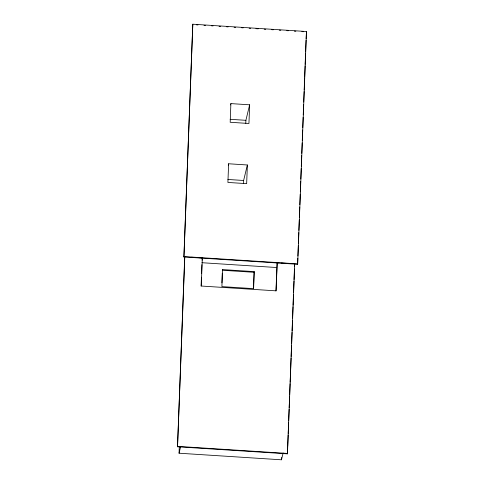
<?xml version="1.0" encoding="UTF-8"?>
<svg xmlns="http://www.w3.org/2000/svg" width="484" height="484" viewBox="0 0 484 484"><rect width="100%" height="100%" fill="white"/><g stroke="black" fill="none" stroke-linecap="round" stroke-linejoin="round"><path stroke-width="0.73" d="M183.92 256.974L192.807 24.2L306.475 31.514L297.69 263.889L297.587 264.288L183.92 256.974L192.807 24.2M294.702 264.095L287.442 453.847L177.525 446.774L184.713 256.671M177.525 446.774L184.785 257.022M283.128 452.97L281.476 459.8L179.062 453.212L179.316 446.442M201.096 286.098L201.435 277.229M201.574 273.539L201.907 264.669M202.076 260.235L202.33 257.948L198.7 257.712M202.33 257.948L201.265 286.032L276.104 290.848L277.169 262.764L278.621 262.86M221.908 282.837L222.271 273.218M222.549 269.582L221.902 286.607L253.604 288.646L254.245 271.621L222.549 269.582L222.386 270.26L254.082 272.298L254.245 271.621M228.611 163.767L227.91 182.444L246.665 183.648L247.372 164.977L228.611 163.767L228.285 165.117M230.886 103.606L230.184 122.277L248.939 123.487L249.647 104.81L230.886 103.606L230.566 104.949M243.506 183.466L243.621 180.478L247.372 164.977M245.781 123.305L245.896 120.316L249.647 104.81M253.471 288.579L254.082 272.298M275.94 290.914L277.169 262.764M281.476 459.8L281.561 457.543M287.442 453.847L287.671 447.809M287.726 446.302L288.155 434.983M288.21 433.476L288.639 422.163M288.694 420.65L289.123 409.337M289.184 407.831L289.607 396.511M289.668 395.004L290.091 383.691M290.152 382.179L290.582 370.865M290.636 369.359L291.065 358.039M291.12 356.533L291.549 345.219M291.604 343.707L292.034 332.393M292.088 330.887L292.487 320.323M292.578 318.061L293.002 306.747M293.062 305.235L293.461 294.677M293.546 292.409L293.976 281.095M294.03 279.589L294.429 269.025M294.514 266.763L294.629 263.744M297.587 264.288L297.817 258.256M297.902 255.994L298.301 245.43M298.386 243.168L298.785 232.604M298.876 230.342L299.275 219.778M299.36 217.516L299.759 206.952M299.844 204.69L300.243 194.126M300.328 191.864L300.727 181.3M300.812 179.038L301.211 168.474M301.296 166.212L301.695 155.648M301.786 153.386L302.185 142.822M302.27 140.56L302.669 129.996M302.754 127.734L303.153 117.17M303.238 114.908L303.637 104.344M303.722 102.082L304.121 91.518M304.182 90.012L304.605 78.692M304.666 77.186L305.095 65.872M305.15 64.36L305.579 53.046M305.634 51.534L306.063 40.22M306.118 38.708L306.475 31.514M179.062 453.212L180.713 446.381M196.474 24.847L197.98 24.944M204 25.331L205.506 25.428M211.526 25.815L213.033 25.912M219.058 26.299L220.565 26.396M226.585 26.783L228.091 26.88M234.111 27.267L235.617 27.364M241.637 27.751L243.143 27.848M249.169 28.235L250.67 28.332M255.939 28.671L258.202 28.816M264.222 29.209L265.728 29.306M271.748 29.693L273.254 29.79M279.28 30.177L280.781 30.274M286.806 30.661L288.313 30.758M294.332 31.145L295.839 31.242M301.859 31.629L303.365 31.726M230.142 119.3L245.896 120.316M227.861 179.467L243.621 180.478M184.023 256.568L297.69 263.889M191.446 257.246L195.796 257.53M281.525 263.042L286.601 263.369M289.505 263.556L290.957 263.653M201.937 262.715L276.025 267.483M177.622 446.369L287.538 453.441"/></g></svg>
